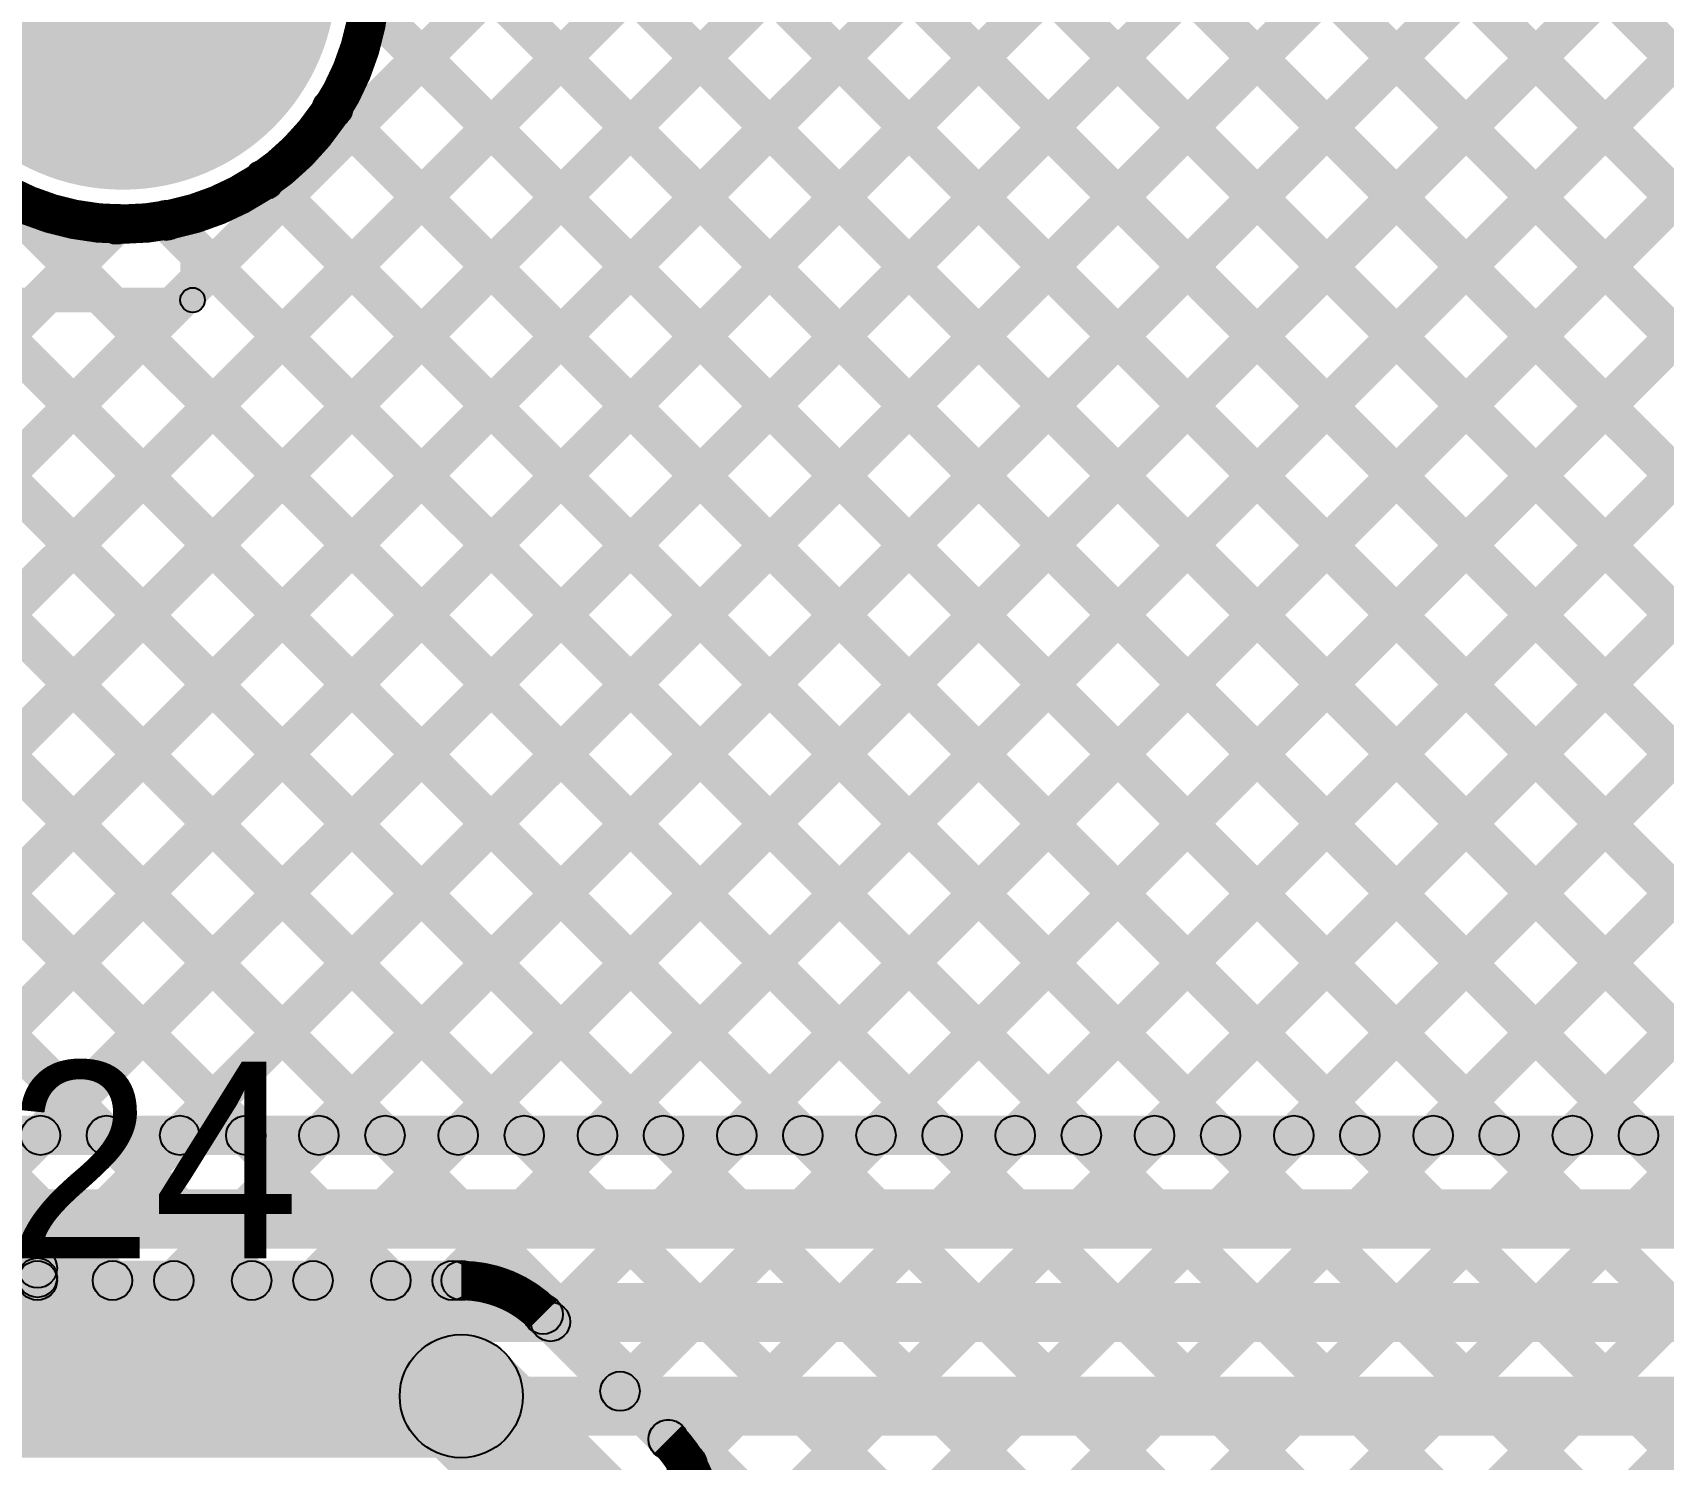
# Model space of a CAD drawing. Header units: millimetres. Extents: x -0.28 to 3.03, y -0.05 to 3.12.
# Drawn here: x 1.4989 to 1.8301, y 2.4192 to 2.709 of the extents above; entities that cross this region are included whole.
import ezdxf

# ---------------------------------------------------------------- set-up
doc = ezdxf.new("R2010")
doc.units = ezdxf.units.MM
doc.header["$MEASUREMENT"] = 0
for name, color, linetype in [('BottomLayer', 5, 'Continuous'), ('BottomSolder', 6, 'Continuous'), ('PadHoleLayer', 156, 'Continuous'), ('TopLayer', 1, 'Continuous'), ('TopOverlay', 2, 'Continuous'), ('TopSolder', 216, 'Continuous')]:
    doc.layers.add(name, color=color, linetype=linetype)

# ---------------------------------------------------------------- blocks, each defined once
blk = doc.blocks.new('SKHHLQA010_29')
at = {"layer": 'BottomLayer'}
h = blk.add_hatch(color=5, dxfattribs=at)
edge = h.paths.add_edge_path()
edge.add_arc((-0.1378, 0.04921), 0.03937, 0, 360)
at = {"layer": 'BottomSolder'}
h = blk.add_hatch(color=6, dxfattribs=at)
edge = h.paths.add_edge_path()
edge.add_arc((-0.1378, 0.04921), 0.04337, 0, 360)
at = {"layer": 'PadHoleLayer'}
h = blk.add_hatch(color=156, dxfattribs=at)
edge = h.paths.add_edge_path()
edge.add_arc((-0.1378, 0.04921), 0.02559, 0, 360)
at = {"layer": 'TopLayer'}
h = blk.add_hatch(color=1, dxfattribs=at)
edge = h.paths.add_edge_path()
edge.add_arc((-0.1378, 0.04921), 0.03937, 0, 360)
at = {"layer": 'TopOverlay'}
h = blk.add_hatch(color=2, dxfattribs=at)
edge = h.paths.add_edge_path()
edge.add_arc((-0.152, 0.115), 0.0025, 0, 360)
h = blk.add_hatch(color=2, dxfattribs=at)
edge = h.paths.add_edge_path()
edge.add_arc((-0.152, 0.115), 0.0025, 0, 360)
for points in [[(0.152, 0.1175), (0.152, 0.1125), (-0.152, 0.1125), (-0.152, 0.1175)], [(-0.1545, 0.115), (-0.1495, 0.115), (-0.1495, 0.097), (-0.1545, 0.097)]]:
    blk.add_hatch(color=2, dxfattribs=at).paths.add_polyline_path(points)
h = blk.add_hatch(color=2, dxfattribs=at)
edge = h.paths.add_edge_path()
edge.add_arc((-0.152, 0.097), 0.0025, 0, 360)
at = {"layer": 'TopSolder'}
h = blk.add_hatch(color=216, dxfattribs=at)
edge = h.paths.add_edge_path()
edge.add_arc((-0.1378, 0.04921), 0.04337, 0, 360)
at = {"layer": 'TopOverlay'}
for centre in [(-0.152, 0.115), (-0.152, 0.115), (-0.152, 0.097)]:
    blk.add_circle(centre, 0.0025, dxfattribs=at)

msp = doc.modelspace()

# ---------------------------------------------------------------- hatches: boundary and pattern name
at = {"layer": 'BottomLayer'}
for points in [[(1.36192, 2.48217), (1.35626, 2.48783), (1.97087, 3.10243), (1.97653, 3.09678)], [(1.37733, 3.09678), (1.38299, 3.10243), (1.99269, 2.49273), (1.98703, 2.48708)], [(1.39021, 2.48217), (1.38455, 2.48783), (1.99916, 3.10243), (2.00481, 3.09678)], [(1.40562, 3.09678), (1.41127, 3.10243), (2.00683, 2.50688), (2.00118, 2.50122)], [(1.41849, 2.48217), (1.41283, 2.48783), (2.02744, 3.10243), (2.0331, 3.09678)], [(1.4339, 3.09678), (1.43956, 3.10243), (2.02098, 2.52102), (2.01532, 2.51536)], [(1.44677, 2.48217), (1.44112, 2.48783), (2.05572, 3.10243), (2.06138, 3.09678)], [(1.47506, 2.48217), (1.4694, 2.48783), (2.08401, 3.10243), (2.08967, 3.09678)], [(1.50334, 2.48217), (1.49769, 2.48783), (2.11229, 3.10243), (2.11795, 3.09678)], [(1.53163, 2.48217), (1.52597, 2.48783), (2.14058, 3.10243), (2.14623, 3.09678)], [(1.55991, 2.48217), (1.55425, 2.48783), (2.16886, 3.10243), (2.17452, 3.09678)], [(1.5882, 2.48217), (1.58254, 2.48783), (2.19715, 3.10243), (2.2028, 3.09678)], [(1.61648, 2.48217), (1.61082, 2.48783), (2.22543, 3.10243), (2.23109, 3.09678)], [(1.64476, 2.48217), (1.63911, 2.48783), (2.25371, 3.10243), (2.25937, 3.09678)], [(1.67305, 2.48217), (1.66739, 2.48783), (2.282, 3.10243), (2.28766, 3.09678)], [(1.70133, 2.48217), (1.69568, 2.48783), (2.31028, 3.10243), (2.31594, 3.09678)], [(1.72962, 2.48217), (1.72396, 2.48783), (2.33857, 3.10243), (2.34422, 3.09678)], [(1.7579, 2.48217), (1.75225, 2.48783), (2.36685, 3.10243), (2.37251, 3.09678)], [(1.78619, 2.48217), (1.78053, 2.48783), (2.39514, 3.10243), (2.40079, 3.09678)], [(1.61267, 2.83315), (1.61833, 2.83881), (1.96931, 2.48783), (1.96365, 2.48217)], [(1.61267, 2.80487), (1.61833, 2.81053), (1.94103, 2.48783), (1.93537, 2.48217)], [(1.51178, 2.79262), (1.51744, 2.79828), (1.82789, 2.48783), (1.82223, 2.48217)], [(1.54006, 2.79262), (1.54572, 2.79828), (1.85617, 2.48783), (1.85052, 2.48217)], [(1.5708, 2.79017), (1.57646, 2.79583), (1.88446, 2.48783), (1.8788, 2.48217)], [(1.59909, 2.79017), (1.60474, 2.79583), (1.91274, 2.48783), (1.90709, 2.48217)], [(1.40392, 2.73078), (1.40957, 2.73644), (1.65818, 2.48783), (1.65253, 2.48217)], [(1.38978, 2.71664), (1.39543, 2.7223), (1.6299, 2.48783), (1.62424, 2.48217)], [(1.5644, 2.71172), (1.57006, 2.71737), (1.79961, 2.48783), (1.79395, 2.48217)], [(1.37563, 2.7025), (1.38129, 2.70815), (1.60162, 2.48783), (1.59596, 2.48217)], [(1.55701, 2.69082), (1.56267, 2.69648), (1.77132, 2.48783), (1.76566, 2.48217)], [(1.36149, 2.68835), (1.36715, 2.69401), (1.57333, 2.48783), (1.56767, 2.48217)], [(1.34735, 2.67421), (1.35301, 2.67987), (1.54505, 2.48783), (1.53939, 2.48217)], [(1.4886, 2.67438), (1.49426, 2.68004), (1.68647, 2.48783), (1.68081, 2.48217)], [(1.54321, 2.67634), (1.54886, 2.682), (1.74304, 2.48783), (1.73738, 2.48217)], [(1.81447, 2.48217), (1.80881, 2.48783), (1.99773, 2.67674), (2.00338, 2.67108)], [(1.33364, 2.48217), (1.32798, 2.48783), (1.51311, 2.67295), (1.51876, 2.6673)], [(1.52321, 2.66806), (1.52886, 2.67372), (1.71475, 2.48783), (1.7091, 2.48217)], [(1.33321, 2.66007), (1.33886, 2.66573), (1.51676, 2.48783), (1.51111, 2.48217)], [(1.15814, 2.481), (1.15814, 2.489), (1.98496, 2.489), (1.98496, 2.481)], [(0.99, 2.462), (0.99, 2.474), (1.992, 2.474), (1.992, 2.462)], [(1.011, 2.443), (1.011, 2.455), (2.248, 2.455), (2.248, 2.443)], [(1.028, 2.424), (1.028, 2.436), (2.481, 2.436), (2.481, 2.424)]]:
    msp.add_hatch(color=5, dxfattribs=at).paths.add_polyline_path(points)
h = msp.add_hatch(color=5, dxfattribs=at)
edge = h.paths.add_edge_path()
edge.add_arc((1.55984, 2.69365), 0.004, 0, 360)
h = msp.add_hatch(color=5, dxfattribs=at)
edge = h.paths.add_edge_path()
edge.add_arc((1.54604, 2.67917), 0.004, 0, 360)
h = msp.add_hatch(color=5, dxfattribs=at)
edge = h.paths.add_edge_path()
edge.add_arc((1.51594, 2.67013), 0.004, 0, 360)
h = msp.add_hatch(color=5, dxfattribs=at)
edge = h.paths.add_edge_path()
edge.add_arc((1.52604, 2.67089), 0.004, 0, 360)
h = msp.add_hatch(color=5, dxfattribs=at)
edge = h.paths.add_edge_path()
edge.add_arc((1.50051, 2.485), 0.004, 0, 360)
h = msp.add_hatch(color=5, dxfattribs=at)
edge = h.paths.add_edge_path()
edge.add_arc((1.51393, 2.485), 0.004, 0, 360)
h = msp.add_hatch(color=5, dxfattribs=at)
edge = h.paths.add_edge_path()
edge.add_arc((1.5288, 2.485), 0.004, 0, 360)
h = msp.add_hatch(color=5, dxfattribs=at)
edge = h.paths.add_edge_path()
edge.add_arc((1.54222, 2.485), 0.004, 0, 360)
h = msp.add_hatch(color=5, dxfattribs=at)
edge = h.paths.add_edge_path()
edge.add_arc((1.55708, 2.485), 0.004, 0, 360)
h = msp.add_hatch(color=5, dxfattribs=at)
edge = h.paths.add_edge_path()
edge.add_arc((1.5705, 2.485), 0.004, 0, 360)
h = msp.add_hatch(color=5, dxfattribs=at)
edge = h.paths.add_edge_path()
edge.add_arc((1.58537, 2.485), 0.004, 0, 360)
h = msp.add_hatch(color=5, dxfattribs=at)
edge = h.paths.add_edge_path()
edge.add_arc((1.59879, 2.485), 0.004, 0, 360)
h = msp.add_hatch(color=5, dxfattribs=at)
edge = h.paths.add_edge_path()
edge.add_arc((1.61365, 2.485), 0.004, 0, 360)
h = msp.add_hatch(color=5, dxfattribs=at)
edge = h.paths.add_edge_path()
edge.add_arc((1.62707, 2.485), 0.004, 0, 360)
h = msp.add_hatch(color=5, dxfattribs=at)
edge = h.paths.add_edge_path()
edge.add_arc((1.64194, 2.485), 0.004, 0, 360)
h = msp.add_hatch(color=5, dxfattribs=at)
edge = h.paths.add_edge_path()
edge.add_arc((1.65536, 2.485), 0.004, 0, 360)
h = msp.add_hatch(color=5, dxfattribs=at)
edge = h.paths.add_edge_path()
edge.add_arc((1.67022, 2.485), 0.004, 0, 360)
h = msp.add_hatch(color=5, dxfattribs=at)
edge = h.paths.add_edge_path()
edge.add_arc((1.68364, 2.485), 0.004, 0, 360)
h = msp.add_hatch(color=5, dxfattribs=at)
edge = h.paths.add_edge_path()
edge.add_arc((1.6985, 2.485), 0.004, 0, 360)
h = msp.add_hatch(color=5, dxfattribs=at)
edge = h.paths.add_edge_path()
edge.add_arc((1.71192, 2.485), 0.004, 0, 360)
h = msp.add_hatch(color=5, dxfattribs=at)
edge = h.paths.add_edge_path()
edge.add_arc((1.72679, 2.485), 0.004, 0, 360)
h = msp.add_hatch(color=5, dxfattribs=at)
edge = h.paths.add_edge_path()
edge.add_arc((1.74021, 2.485), 0.004, 0, 360)
h = msp.add_hatch(color=5, dxfattribs=at)
edge = h.paths.add_edge_path()
edge.add_arc((1.75507, 2.485), 0.004, 0, 360)
h = msp.add_hatch(color=5, dxfattribs=at)
edge = h.paths.add_edge_path()
edge.add_arc((1.76849, 2.485), 0.004, 0, 360)
h = msp.add_hatch(color=5, dxfattribs=at)
edge = h.paths.add_edge_path()
edge.add_arc((1.78336, 2.485), 0.004, 0, 360)
h = msp.add_hatch(color=5, dxfattribs=at)
edge = h.paths.add_edge_path()
edge.add_arc((1.79678, 2.485), 0.004, 0, 360)
h = msp.add_hatch(color=5, dxfattribs=at)
edge = h.paths.add_edge_path()
edge.add_arc((1.81164, 2.485), 0.004, 0, 360)
h = msp.add_hatch(color=5, dxfattribs=at)
edge = h.paths.add_edge_path()
edge.add_arc((1.82506, 2.485), 0.004, 0, 360)
at = {"layer": 'TopLayer'}
for points in [[(1.2648, 3.09617), (1.27046, 3.10183), (2.71185, 1.66043), (2.7062, 1.65478)], [(1.29309, 3.09617), (1.29874, 3.10183), (2.71185, 1.68872), (2.7062, 1.68306)], [(1.32137, 3.09617), (1.32703, 3.10183), (2.71185, 1.717), (2.7062, 1.71135)], [(1.34965, 3.09617), (1.35531, 3.10183), (2.71185, 1.74529), (2.7062, 1.73963)], [(1.37794, 3.09617), (1.3836, 3.10183), (2.71185, 1.77357), (2.7062, 1.76791)], [(1.40622, 3.09617), (1.41188, 3.10183), (2.71185, 1.80186), (2.7062, 1.7962)], [(1.43451, 3.09617), (1.44016, 3.10183), (2.71185, 1.83014), (2.7062, 1.82448)], [(1.49772, 2.47655), (1.49206, 2.4822), (2.11169, 3.10183), (2.11734, 3.09617)], [(1.49772, 2.53311), (1.49206, 2.53877), (2.05512, 3.10183), (2.06077, 3.09617)], [(1.49772, 2.50483), (1.49206, 2.51049), (2.0834, 3.10183), (2.08906, 3.09617)], [(1.49772, 2.61797), (1.49206, 2.62362), (1.97026, 3.10183), (1.97592, 3.09617)], [(1.49772, 2.58968), (1.49206, 2.59534), (1.99855, 3.10183), (2.00421, 3.09617)], [(1.49772, 2.5614), (1.49206, 2.56706), (2.02683, 3.10183), (2.03249, 3.09617)], [(1.50272, 2.45326), (1.49706, 2.45892), (2.13997, 3.10183), (2.14563, 3.09617)], [(1.53042, 2.45268), (1.52476, 2.45834), (2.16826, 3.10183), (2.17391, 3.09617)], [(1.55871, 2.45268), (1.55305, 2.45834), (2.19654, 3.10183), (2.2022, 3.09617)], [(1.58699, 2.45268), (1.58133, 2.45834), (2.22482, 3.10183), (2.23048, 3.09617)], [(1.60691, 2.44432), (1.60126, 2.44998), (2.25311, 3.10183), (2.25876, 3.09617)], [(1.62106, 2.43018), (1.6154, 2.43584), (2.28139, 3.10183), (2.28705, 3.09617)], [(1.63461, 2.41545), (1.62896, 2.42111), (2.30968, 3.10183), (2.31533, 3.09617)], [(1.63772, 2.39027), (1.63206, 2.39593), (2.33796, 3.10183), (2.34362, 3.09617)], [(1.65391, 2.37818), (1.64825, 2.38384), (2.36625, 3.10183), (2.3719, 3.09617)], [(1.6822, 2.37818), (1.67654, 2.38384), (2.39453, 3.10183), (2.40019, 3.09617)], [(1.51553, 2.81716), (1.52119, 2.82282), (2.71185, 1.63215), (2.7062, 1.62649)], [(1.51043, 2.79397), (1.51609, 2.79963), (2.71185, 1.60387), (2.7062, 1.59821)], [(1.5644, 2.71172), (1.57006, 2.71737), (2.53047, 1.75696), (2.52481, 1.75131)], [(1.55701, 2.69082), (1.56267, 2.69648), (2.50528, 1.75386), (2.49963, 1.74821)], [(1.4886, 2.67438), (1.49426, 2.68004), (1.79046, 2.38384), (1.7848, 2.37818)], [(1.54321, 2.67634), (1.54886, 2.682), (2.48943, 1.74144), (2.48377, 1.73578)], [(1.71048, 2.37818), (1.70482, 2.38384), (1.99773, 2.67674), (2.00338, 2.67108)], [(1.49594, 2.64448), (1.49029, 2.65014), (1.51311, 2.67295), (1.51876, 2.6673)], [(1.52321, 2.66806), (1.52886, 2.67372), (2.48084, 1.72174), (2.47519, 1.71608)], [(1.73876, 2.37818), (1.73311, 2.38384), (2.0047, 2.65543), (2.01036, 2.64977)], [(1.49033, 2.64437), (1.49599, 2.65002), (1.76217, 2.38384), (1.75652, 2.37818)], [(1.76705, 2.37818), (1.76139, 2.38384), (2.01934, 2.64179), (2.025, 2.63613)], [(1.79533, 2.37818), (1.78968, 2.38384), (2.04222, 2.63638), (2.04788, 2.63072)], [(1.49206, 2.61435), (1.49772, 2.62001), (1.73389, 2.38384), (1.72823, 2.37818)], [(1.49206, 2.58607), (1.49772, 2.59173), (1.70561, 2.38384), (1.69995, 2.37818)], [(1.49206, 2.55779), (1.49772, 2.56344), (1.67732, 2.38384), (1.67166, 2.37818)], [(1.49206, 2.5295), (1.49772, 2.53516), (1.57454, 2.45834), (1.56888, 2.45268)], [(1.49206, 2.50122), (1.49772, 2.50687), (1.54625, 2.45834), (1.5406, 2.45268)], [(1.49206, 2.47293), (1.49772, 2.47859), (1.51797, 2.45834), (1.51231, 2.45268)], [(1.49489, 2.45401), (1.49489, 2.46201), (1.49989, 2.46201), (1.49989, 2.45401)], [(1.49989, 2.45151), (1.49989, 2.45951), (1.58599, 2.45951), (1.58599, 2.45151)], [(1.5998, 2.44578), (1.60545, 2.45144), (1.63082, 2.42607), (1.62516, 2.42042)], [(1.47139, 2.41951), (1.47139, 2.44451), (1.58599, 2.44451), (1.58599, 2.41951)], [(1.57715, 2.42317), (1.59483, 2.44085), (1.62023, 2.41545), (1.60255, 2.39777)]]:
    msp.add_hatch(color=1, dxfattribs=at).paths.add_polyline_path(points)
h = msp.add_hatch(color=1, dxfattribs=at)
edge = h.paths.add_edge_path()
edge.add_arc((1.55984, 2.69365), 0.004, 0, 360)
h = msp.add_hatch(color=1, dxfattribs=at)
edge = h.paths.add_edge_path()
edge.add_arc((1.54604, 2.67917), 0.004, 0, 360)
h = msp.add_hatch(color=1, dxfattribs=at)
edge = h.paths.add_edge_path()
edge.add_arc((1.51594, 2.67013), 0.004, 0, 360)
h = msp.add_hatch(color=1, dxfattribs=at)
edge = h.paths.add_edge_path()
edge.add_arc((1.52604, 2.67089), 0.004, 0, 360)
h = msp.add_hatch(color=1, dxfattribs=at)
edge = h.paths.add_edge_path()
edge.add_arc((1.49989, 2.45801), 0.004, 0, 360)
h = msp.add_hatch(color=1, dxfattribs=at)
edge = h.paths.add_edge_path()
edge.add_arc((1.49989, 2.45609), 0.004, 0, 360)
h = msp.add_hatch(color=1, dxfattribs=at)
edge = h.paths.add_edge_path()
edge.add_arc((1.49989, 2.45551), 0.004, 0, 360)
h = msp.add_hatch(color=1, dxfattribs=at)
edge = h.paths.add_edge_path()
edge.add_arc((1.51514, 2.45551), 0.004, 0, 360)
h = msp.add_hatch(color=1, dxfattribs=at)
edge = h.paths.add_edge_path()
edge.add_arc((1.52759, 2.45551), 0.004, 0, 360)
h = msp.add_hatch(color=1, dxfattribs=at)
edge = h.paths.add_edge_path()
edge.add_arc((1.54342, 2.45551), 0.004, 0, 360)
h = msp.add_hatch(color=1, dxfattribs=at)
edge = h.paths.add_edge_path()
edge.add_arc((1.55588, 2.45551), 0.004, 0, 360)
h = msp.add_hatch(color=1, dxfattribs=at)
edge = h.paths.add_edge_path()
edge.add_arc((1.57171, 2.45551), 0.004, 0, 360)
h = msp.add_hatch(color=1, dxfattribs=at)
edge = h.paths.add_edge_path()
edge.add_arc((1.58416, 2.45551), 0.004, 0, 360)
h = msp.add_hatch(color=1, dxfattribs=at)
edge = h.paths.add_edge_path()
edge.add_arc((1.58599, 2.45551), 0.004, 0, 360)
h = msp.add_hatch(color=1, dxfattribs=at)
edge = h.paths.add_edge_path()
edge.add_arc((1.58599, 2.45551), 0.004, 0, 360)
h = msp.add_hatch(color=1, dxfattribs=at)
edge = h.paths.add_edge_path()
edge.add_arc((1.58599, 2.45551), 0.004, 0, 360)
h = msp.add_hatch(color=1, dxfattribs=at)
edge = h.paths.add_edge_path()
edge.add_arc((1.60261, 2.44863), 0.004, 0, 360)
h = msp.add_hatch(color=1, dxfattribs=at)
edge = h.paths.add_edge_path()
edge.add_arc((1.60262, 2.44861), 0.004, 0, 360)
h = msp.add_hatch(color=1, dxfattribs=at)
edge = h.paths.add_edge_path()
edge.add_arc((1.60262, 2.44861), 0.004, 0, 360)
h = msp.add_hatch(color=1, dxfattribs=at)
edge = h.paths.add_edge_path()
edge.add_arc((1.60409, 2.44715), 0.004, 0, 360)
h = msp.add_hatch(color=1, dxfattribs=at)
edge = h.paths.add_edge_path()
edge.add_arc((1.58599, 2.43201), 0.0125, 0, 360)
h = msp.add_hatch(color=1, dxfattribs=at)
edge = h.paths.add_edge_path()
edge.add_arc((1.58599, 2.43201), 0.0125, 0, 360)
h = msp.add_hatch(color=1, dxfattribs=at)
edge = h.paths.add_edge_path()
edge.add_arc((1.61823, 2.43301), 0.004, 0, 360)
h = msp.add_hatch(color=1, dxfattribs=at)
edge = h.paths.add_edge_path()
edge.add_arc((1.62799, 2.42325), 0.004, 0, 360)
h = msp.add_hatch(color=1, dxfattribs=at)
edge = h.paths.add_edge_path()
edge.add_arc((1.62799, 2.42325), 0.004, 0, 360)
h = msp.add_hatch(color=1, dxfattribs=at)
edge = h.paths.add_edge_path()
edge.add_arc((1.62801, 2.42323), 0.004, 0, 360)
h = msp.add_hatch(color=1, dxfattribs=at)
edge = h.paths.add_edge_path()
edge.add_arc((1.63179, 2.41828), 0.004, 0, 360)

# ---------------------------------------------------------------- linework, layer by layer
at = {"layer": 'BottomLayer', "const_width": 0.008}
msp.add_lwpolyline([(1.56758, 2.72048, 1), (1.46684, 2.72048, 1)], format="xyb", close=True, dxfattribs=at)
at = {"layer": 'BottomLayer'}
for centre in [(1.55984, 2.69365), (1.54604, 2.67917), (1.51594, 2.67013), (1.52604, 2.67089), (1.50051, 2.485), (1.51393, 2.485), (1.5288, 2.485), (1.54222, 2.485), (1.55708, 2.485), (1.5705, 2.485), (1.58537, 2.485), (1.59879, 2.485), (1.61365, 2.485), (1.62707, 2.485), (1.64194, 2.485), (1.65536, 2.485), (1.67022, 2.485), (1.68364, 2.485), (1.6985, 2.485), (1.71192, 2.485), (1.72679, 2.485), (1.74021, 2.485), (1.75507, 2.485), (1.76849, 2.485), (1.78336, 2.485), (1.79678, 2.485), (1.81164, 2.485), (1.82506, 2.485)]:
    msp.add_circle(centre, 0.004, dxfattribs=at)
at = {"layer": 'TopLayer', "const_width": 0.008}
msp.add_lwpolyline([(1.56758, 2.72048, 1), (1.46684, 2.72048, 1)], format="xyb", close=True, dxfattribs=at)
for points in [[(1.58599, 2.45551, -0.199188), (1.60262, 2.44861)], [(1.58599, 2.45551, -0.198912), (1.60261, 2.44863)], [(1.62799, 2.42325, -0.199188), (1.63489, 2.40661)], [(1.62801, 2.42323, -0.198912), (1.63489, 2.40661)]]:
    msp.add_lwpolyline(points, format="xyb", dxfattribs=at)
at = {"layer": 'TopLayer'}
for centre, radius in [((1.55984, 2.69365), 0.004), ((1.54604, 2.67917), 0.004), ((1.51594, 2.67013), 0.004), ((1.52604, 2.67089), 0.004), ((1.49989, 2.45801), 0.004), ((1.49989, 2.45609), 0.004), ((1.49989, 2.45551), 0.004), ((1.51514, 2.45551), 0.004), ((1.52759, 2.45551), 0.004), ((1.54342, 2.45551), 0.004), ((1.55588, 2.45551), 0.004), ((1.57171, 2.45551), 0.004), ((1.58416, 2.45551), 0.004), ((1.58599, 2.45551), 0.004), ((1.58599, 2.45551), 0.004), ((1.58599, 2.45551), 0.004), ((1.60261, 2.44863), 0.004), ((1.60262, 2.44861), 0.004), ((1.60262, 2.44861), 0.004), ((1.60409, 2.44715), 0.004), ((1.58599, 2.43201), 0.0125), ((1.58599, 2.43201), 0.0125), ((1.61823, 2.43301), 0.004), ((1.62799, 2.42325), 0.004), ((1.62799, 2.42325), 0.004), ((1.62801, 2.42323), 0.004), ((1.63179, 2.41828), 0.004)]:
    msp.add_circle(centre, radius, dxfattribs=at)

# ---------------------------------------------------------------- block references
at = {"rotation": 180}
msp.add_blockref('SKHHLQA010_29', (1.37942, 2.76969), dxfattribs=at)

# ---------------------------------------------------------------- texts
at = {"layer": 'TopOverlay'}
msp.add_text('R24', height=0.04, dxfattribs=at).set_placement((1.455, 2.46))

doc.saveas('drawing.dxf')
